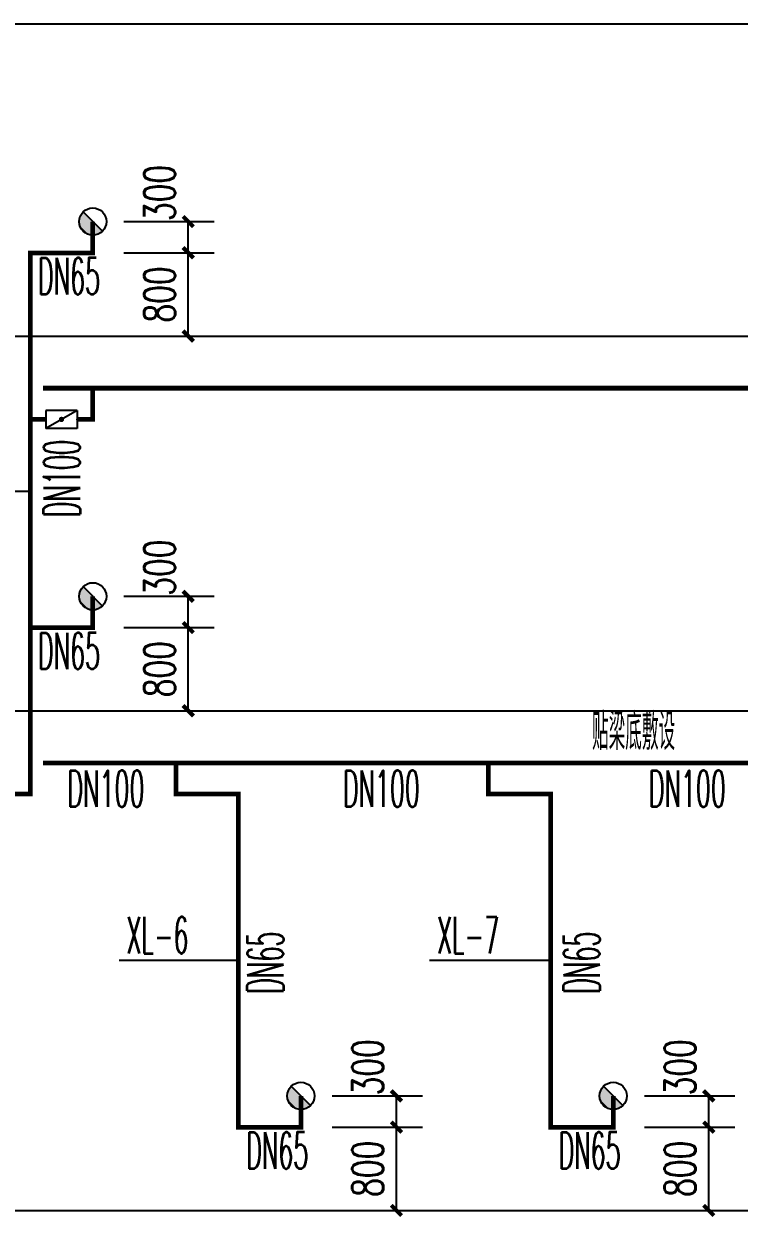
# Model space of a CAD drawing. Extents: x 1031190 to 1725648, y 733081 to 1571294.
# Drawn here: x 1302875 to 1309746, y 814144 to 825609 of the extents above; entities that cross this region are included whole.
import ezdxf

# ---------------------------------------------------------------- set-up
doc = ezdxf.new("R2010")
doc.units = 0
doc.header["$LTSCALE"] = 1000
doc.header["$MEASUREMENT"] = 0
for name, color, linetype in [('DIM_不分区消火栓', 3, 'Continuous'), ('DIM_消防', 3, 'Continuous'), ('EQUIP_消火栓', 7, 'Continuous'), ('PIPE-不分区消火栓', 1, 'X'), ('TWT', 7, 'Continuous'), ('TWT_DIM', 3, 'Continuous'), ('VALVE_不分区消火栓', 7, 'Continuous')]:
    doc.layers.add(name, color=color, linetype=linetype)
doc.styles.add('_TCH_DIM_T3', font='SIMPLEX', dxfattribs={"width": 0.705882, "bigfont": 'GBCBIG'})
doc.styles.add('_TWT_SERIAL', font='simplex.shx', dxfattribs={"width": 0.6, "oblique": 10, "height": 3.5, "bigfont": 'aadri.shx'})
doc.styles.get("Standard").update_dxf_attribs({"font": 'gbenor.shx', "bigfont": 'gbcbig.shx'})
doc.linetypes.add('X', pattern='A,3,-0.2,["X",Standard,S=0.25,R=0,X=-0.1,Y=-0.115],-0.25', length=3.45)
doc.dimstyles.new('_TWT_ARCH&&100', dxfattribs={"dimtxt": 297.5, "dimasz": 100, "dimexe": 250, "dimexo": 300, "dimgap": 126.25, "dimtad": 1, "dimdec": 0, "dimzin": 0, "dimdsep": 46, "dimtxsty": '_TCH_DIM_T3', "dimblk": 'ARCHTICK', "dimcen": 0.09, "dimclrt": 7, "dimazin": 2, "dimtfac": 1, "dimtdec": 0, "dimtix": 1, "dimtmove": 2, "dimatfit": 3, "dimfxl": 0, "dimtolj": 1, "dimtzin": 0, "dimarcsym": 0})

# ---------------------------------------------------------------- blocks, each defined once
blk = doc.blocks.new('$TwtSys$00000386')
blk.add_line((-93, 93, 0), (93, -93, 0))
blk.add_circle((0, 0, 0), 131)
at = {"color": 0}
for points in [[(34, -127, 0), (-127, 34, 0), (93, -93, 0), (-93, 93, 0)], [(-34, -127, 0), (-127, -34, 0), (34, -127, 0), (-127, 34, 0)], [(-93, -93, 0), (-93, -93, 0), (-34, -127, 0), (-127, -34, 0)]]:
    blk.add_solid(points, dxfattribs=at)
at = {"flags": 9}
blk.add_attdef('A', (0, 0, 0), '', height=0.00524, dxfattribs=at)
blk = doc.blocks.new('_ArchTick')
at = {"color": 0, "linetype": 'ByBlock', "const_width": 0.4}
blk.add_lwpolyline([(-0.5, -0.5), (0.5, 0.5)], dxfattribs=at)
blk = doc.blocks.new('*D921')
at = {"layer": 'Defpoints', "color": 0}
for p in [(1308537, 815309), (1309454, 815309), (1308537, 815009)]:
    blk.add_point(p, dxfattribs=at)
at = {"layer": 'TWT_DIM', "color": 0, "lineweight": -2}
for p, q in [((1308837, 815309), (1309704, 815309)), ((1309454, 815009), (1309454, 815309)), ((1308837, 815009), (1309704, 815009))]:
    blk.add_line(p, q, dxfattribs=at)
at = {"layer": 'TWT_DIM', "color": 0, "lineweight": -2, "xscale": 100, "yscale": 100, "zscale": 100}
for p, rotation in [((1309454, 815309), 90), ((1309454, 815009), 270)]:
    blk.add_blockref('_ArchTick', p, dxfattribs=dict(at, rotation=rotation))
at = {"layer": 'TWT_DIM', "color": 7, "insert": (1309179, 815584), "char_height": 297.5, "attachment_point": 5, "rotation": 90, "style": '_TCH_DIM_T3'}
blk.add_mtext('\\A1;300', dxfattribs=at)
blk = doc.blocks.new('*D922')
at = {"layer": 'Defpoints', "color": 0}
for p in [(1308537, 815009), (1309454, 815009), (1308537, 814209)]:
    blk.add_point(p, dxfattribs=at)
at = {"layer": 'TWT_DIM', "color": 0, "lineweight": -2}
for p, q in [((1308837, 815009), (1309704, 815009)), ((1309454, 814209), (1309454, 815009)), ((1308837, 814209), (1309704, 814209))]:
    blk.add_line(p, q, dxfattribs=at)
at = {"layer": 'TWT_DIM', "color": 0, "lineweight": -2, "xscale": 100, "yscale": 100, "zscale": 100}
for p, rotation in [((1309454, 815009), 90), ((1309454, 814209), 270)]:
    blk.add_blockref('_ArchTick', p, dxfattribs=dict(at, rotation=rotation))
at = {"layer": 'TWT_DIM', "color": 7, "insert": (1309179, 814609), "char_height": 297.5, "attachment_point": 5, "rotation": 90, "style": '_TCH_DIM_T3'}
blk.add_mtext('\\A1;800', dxfattribs=at)
blk = doc.blocks.new('*D923')
at = {"layer": 'Defpoints', "color": 0}
for p in [(1305537, 815309), (1306454, 815309), (1305537, 815009)]:
    blk.add_point(p, dxfattribs=at)
at = {"layer": 'TWT_DIM', "color": 0, "lineweight": -2}
for p, q in [((1305837, 815309), (1306704, 815309)), ((1306454, 815009), (1306454, 815309)), ((1305837, 815009), (1306704, 815009))]:
    blk.add_line(p, q, dxfattribs=at)
at = {"layer": 'TWT_DIM', "color": 0, "lineweight": -2, "xscale": 100, "yscale": 100, "zscale": 100}
for p, rotation in [((1306454, 815309), 90), ((1306454, 815009), 270)]:
    blk.add_blockref('_ArchTick', p, dxfattribs=dict(at, rotation=rotation))
at = {"layer": 'TWT_DIM', "color": 7, "insert": (1306179, 815584), "char_height": 297.5, "attachment_point": 5, "rotation": 90, "style": '_TCH_DIM_T3'}
blk.add_mtext('\\A1;300', dxfattribs=at)
blk = doc.blocks.new('*D924')
at = {"layer": 'Defpoints', "color": 0}
for p in [(1305537, 815009), (1306454, 815009), (1305537, 814209)]:
    blk.add_point(p, dxfattribs=at)
at = {"layer": 'TWT_DIM', "color": 0, "lineweight": -2}
for p, q in [((1305837, 815009), (1306704, 815009)), ((1306454, 814209), (1306454, 815009)), ((1305837, 814209), (1306704, 814209))]:
    blk.add_line(p, q, dxfattribs=at)
at = {"layer": 'TWT_DIM', "color": 0, "lineweight": -2, "xscale": 100, "yscale": 100, "zscale": 100}
for p, rotation in [((1306454, 815009), 90), ((1306454, 814209), 270)]:
    blk.add_blockref('_ArchTick', p, dxfattribs=dict(at, rotation=rotation))
at = {"layer": 'TWT_DIM', "color": 7, "insert": (1306179, 814609), "char_height": 297.5, "attachment_point": 5, "rotation": 90, "style": '_TCH_DIM_T3'}
blk.add_mtext('\\A1;800', dxfattribs=at)
blk = doc.blocks.new('*D925')
at = {"layer": 'Defpoints', "color": 0}
for p in [(1303537, 823709), (1304454, 823709), (1303537, 823409)]:
    blk.add_point(p, dxfattribs=at)
at = {"layer": 'TWT_DIM', "color": 0, "lineweight": -2}
for p, q in [((1303837, 823709), (1304704, 823709)), ((1304454, 823409), (1304454, 823709)), ((1303837, 823409), (1304704, 823409))]:
    blk.add_line(p, q, dxfattribs=at)
at = {"layer": 'TWT_DIM', "color": 0, "lineweight": -2, "xscale": 100, "yscale": 100, "zscale": 100}
for p, rotation in [((1304454, 823709), 90), ((1304454, 823409), 270)]:
    blk.add_blockref('_ArchTick', p, dxfattribs=dict(at, rotation=rotation))
at = {"layer": 'TWT_DIM', "color": 7, "insert": (1304179, 823984), "char_height": 297.5, "attachment_point": 5, "rotation": 90, "style": '_TCH_DIM_T3'}
blk.add_mtext('\\A1;300', dxfattribs=at)
blk = doc.blocks.new('*D926')
at = {"layer": 'Defpoints', "color": 0}
for p in [(1303537, 823409), (1304454, 823409), (1303537, 822609)]:
    blk.add_point(p, dxfattribs=at)
at = {"layer": 'TWT_DIM', "color": 0, "lineweight": -2}
for p, q in [((1303837, 823409), (1304704, 823409)), ((1304454, 822609), (1304454, 823409)), ((1303837, 822609), (1304704, 822609))]:
    blk.add_line(p, q, dxfattribs=at)
at = {"layer": 'TWT_DIM', "color": 0, "lineweight": -2, "xscale": 100, "yscale": 100, "zscale": 100}
for p, rotation in [((1304454, 823409), 90), ((1304454, 822609), 270)]:
    blk.add_blockref('_ArchTick', p, dxfattribs=dict(at, rotation=rotation))
at = {"layer": 'TWT_DIM', "color": 7, "insert": (1304179, 823009), "char_height": 297.5, "attachment_point": 5, "rotation": 90, "style": '_TCH_DIM_T3'}
blk.add_mtext('\\A1;800', dxfattribs=at)
blk = doc.blocks.new('*D927')
at = {"layer": 'Defpoints', "color": 0}
for p in [(1303537, 820109), (1304454, 820109), (1303537, 819809)]:
    blk.add_point(p, dxfattribs=at)
at = {"layer": 'TWT_DIM', "color": 0, "lineweight": -2}
for p, q in [((1303837, 820109), (1304704, 820109)), ((1304454, 819809), (1304454, 820109)), ((1303837, 819809), (1304704, 819809))]:
    blk.add_line(p, q, dxfattribs=at)
at = {"layer": 'TWT_DIM', "color": 0, "lineweight": -2, "xscale": 100, "yscale": 100, "zscale": 100}
for p, rotation in [((1304454, 820109), 90), ((1304454, 819809), 270)]:
    blk.add_blockref('_ArchTick', p, dxfattribs=dict(at, rotation=rotation))
at = {"layer": 'TWT_DIM', "color": 7, "insert": (1304179, 820384), "char_height": 297.5, "attachment_point": 5, "rotation": 90, "style": '_TCH_DIM_T3'}
blk.add_mtext('\\A1;300', dxfattribs=at)
blk = doc.blocks.new('*D928')
at = {"layer": 'Defpoints', "color": 0}
for p in [(1303537, 819809), (1304454, 819809), (1303537, 819009)]:
    blk.add_point(p, dxfattribs=at)
at = {"layer": 'TWT_DIM', "color": 0, "lineweight": -2}
for p, q in [((1303837, 819809), (1304704, 819809)), ((1304454, 819009), (1304454, 819809)), ((1303837, 819009), (1304704, 819009))]:
    blk.add_line(p, q, dxfattribs=at)
at = {"layer": 'TWT_DIM', "color": 0, "lineweight": -2, "xscale": 100, "yscale": 100, "zscale": 100}
for p, rotation in [((1304454, 819809), 90), ((1304454, 819009), 270)]:
    blk.add_blockref('_ArchTick', p, dxfattribs=dict(at, rotation=rotation))
at = {"layer": 'TWT_DIM', "color": 7, "insert": (1304179, 819409), "char_height": 297.5, "attachment_point": 5, "rotation": 90, "style": '_TCH_DIM_T3'}
blk.add_mtext('\\A1;800', dxfattribs=at)
blk = doc.blocks.new('$VALVE$00000316')
for p, q in [((-124.8, 72.1), (124.8, -72.1)), ((-124.8, 72.1), (-124.8, -72.1)), ((-124.8, 72.1), (124.8, 72.1)), ((124.8, 72.1), (124.8, -72.1)), ((-124.8, -72.1), (124.8, -72.1))]:
    blk.add_line(p, q)
at = {"const_width": 21.1}
blk.add_lwpolyline([(-10.6, 0, 1), (10.6, 0, 1)], format="xyb", close=True, dxfattribs=at)
for p in [(-124.8, 0), (124.8, 0)]:
    blk.add_point(p)
at = {"color": 7, "flags": 9}
for tag in ['XSIZE', 'YSIZE']:
    blk.add_attdef(tag, (0, 0), '', height=0.5, dxfattribs=at)
blk = doc.blocks.new('*D1161')
at = {"layer": 'Defpoints', "color": 0}
for p in [(1308537, 815309), (1309454, 815309), (1308537, 815009)]:
    blk.add_point(p, dxfattribs=at)
at = {"layer": 'TWT_DIM', "color": 0, "lineweight": -2}
for p, q in [((1308837, 815309), (1309704, 815309)), ((1309454, 815009), (1309454, 815309)), ((1308837, 815009), (1309704, 815009))]:
    blk.add_line(p, q, dxfattribs=at)
at = {"layer": 'TWT_DIM', "color": 0, "lineweight": -2, "xscale": 100, "yscale": 100, "zscale": 100}
for p, rotation in [((1309454, 815309), 90), ((1309454, 815009), 270)]:
    blk.add_blockref('_ArchTick', p, dxfattribs=dict(at, rotation=rotation))
at = {"layer": 'TWT_DIM', "color": 7, "insert": (1309179, 815584), "char_height": 297.5, "attachment_point": 5, "rotation": 90, "style": '_TCH_DIM_T3'}
blk.add_mtext('\\A1;300', dxfattribs=at)
blk = doc.blocks.new('*D1162')
at = {"layer": 'Defpoints', "color": 0}
for p in [(1308537, 815009), (1309454, 815009), (1308537, 814209)]:
    blk.add_point(p, dxfattribs=at)
at = {"layer": 'TWT_DIM', "color": 0, "lineweight": -2}
for p, q in [((1308837, 815009), (1309704, 815009)), ((1309454, 814209), (1309454, 815009)), ((1308837, 814209), (1309704, 814209))]:
    blk.add_line(p, q, dxfattribs=at)
at = {"layer": 'TWT_DIM', "color": 0, "lineweight": -2, "xscale": 100, "yscale": 100, "zscale": 100}
for p, rotation in [((1309454, 815009), 90), ((1309454, 814209), 270)]:
    blk.add_blockref('_ArchTick', p, dxfattribs=dict(at, rotation=rotation))
at = {"layer": 'TWT_DIM', "color": 7, "insert": (1309179, 814609), "char_height": 297.5, "attachment_point": 5, "rotation": 90, "style": '_TCH_DIM_T3'}
blk.add_mtext('\\A1;800', dxfattribs=at)
blk = doc.blocks.new('*D1163')
at = {"layer": 'Defpoints', "color": 0}
for p in [(1305537, 815309), (1306454, 815309), (1305537, 815009)]:
    blk.add_point(p, dxfattribs=at)
at = {"layer": 'TWT_DIM', "color": 0, "lineweight": -2}
for p, q in [((1305837, 815309), (1306704, 815309)), ((1306454, 815009), (1306454, 815309)), ((1305837, 815009), (1306704, 815009))]:
    blk.add_line(p, q, dxfattribs=at)
at = {"layer": 'TWT_DIM', "color": 0, "lineweight": -2, "xscale": 100, "yscale": 100, "zscale": 100}
for p, rotation in [((1306454, 815309), 90), ((1306454, 815009), 270)]:
    blk.add_blockref('_ArchTick', p, dxfattribs=dict(at, rotation=rotation))
at = {"layer": 'TWT_DIM', "color": 7, "insert": (1306179, 815584), "char_height": 297.5, "attachment_point": 5, "rotation": 90, "style": '_TCH_DIM_T3'}
blk.add_mtext('\\A1;300', dxfattribs=at)
blk = doc.blocks.new('*D1164')
at = {"layer": 'Defpoints', "color": 0}
for p in [(1305537, 815009), (1306454, 815009), (1305537, 814209)]:
    blk.add_point(p, dxfattribs=at)
at = {"layer": 'TWT_DIM', "color": 0, "lineweight": -2}
for p, q in [((1305837, 815009), (1306704, 815009)), ((1306454, 814209), (1306454, 815009)), ((1305837, 814209), (1306704, 814209))]:
    blk.add_line(p, q, dxfattribs=at)
at = {"layer": 'TWT_DIM', "color": 0, "lineweight": -2, "xscale": 100, "yscale": 100, "zscale": 100}
for p, rotation in [((1306454, 815009), 90), ((1306454, 814209), 270)]:
    blk.add_blockref('_ArchTick', p, dxfattribs=dict(at, rotation=rotation))
at = {"layer": 'TWT_DIM', "color": 7, "insert": (1306179, 814609), "char_height": 297.5, "attachment_point": 5, "rotation": 90, "style": '_TCH_DIM_T3'}
blk.add_mtext('\\A1;800', dxfattribs=at)
blk = doc.blocks.new('*D1165')
at = {"layer": 'Defpoints', "color": 0}
for p in [(1303537, 823709), (1304454, 823709), (1303537, 823409)]:
    blk.add_point(p, dxfattribs=at)
at = {"layer": 'TWT_DIM', "color": 0, "lineweight": -2}
for p, q in [((1303837, 823709), (1304704, 823709)), ((1304454, 823409), (1304454, 823709)), ((1303837, 823409), (1304704, 823409))]:
    blk.add_line(p, q, dxfattribs=at)
at = {"layer": 'TWT_DIM', "color": 0, "lineweight": -2, "xscale": 100, "yscale": 100, "zscale": 100}
for p, rotation in [((1304454, 823709), 90), ((1304454, 823409), 270)]:
    blk.add_blockref('_ArchTick', p, dxfattribs=dict(at, rotation=rotation))
at = {"layer": 'TWT_DIM', "color": 7, "insert": (1304179, 823984), "char_height": 297.5, "attachment_point": 5, "rotation": 90, "style": '_TCH_DIM_T3'}
blk.add_mtext('\\A1;300', dxfattribs=at)
blk = doc.blocks.new('*D1166')
at = {"layer": 'Defpoints', "color": 0}
for p in [(1303537, 823409), (1304454, 823409), (1303537, 822609)]:
    blk.add_point(p, dxfattribs=at)
at = {"layer": 'TWT_DIM', "color": 0, "lineweight": -2}
for p, q in [((1303837, 823409), (1304704, 823409)), ((1304454, 822609), (1304454, 823409)), ((1303837, 822609), (1304704, 822609))]:
    blk.add_line(p, q, dxfattribs=at)
at = {"layer": 'TWT_DIM', "color": 0, "lineweight": -2, "xscale": 100, "yscale": 100, "zscale": 100}
for p, rotation in [((1304454, 823409), 90), ((1304454, 822609), 270)]:
    blk.add_blockref('_ArchTick', p, dxfattribs=dict(at, rotation=rotation))
at = {"layer": 'TWT_DIM', "color": 7, "insert": (1304179, 823009), "char_height": 297.5, "attachment_point": 5, "rotation": 90, "style": '_TCH_DIM_T3'}
blk.add_mtext('\\A1;800', dxfattribs=at)
blk = doc.blocks.new('*D1167')
at = {"layer": 'Defpoints', "color": 0}
for p in [(1303537, 820109), (1304454, 820109), (1303537, 819809)]:
    blk.add_point(p, dxfattribs=at)
at = {"layer": 'TWT_DIM', "color": 0, "lineweight": -2}
for p, q in [((1303837, 820109), (1304704, 820109)), ((1304454, 819809), (1304454, 820109)), ((1303837, 819809), (1304704, 819809))]:
    blk.add_line(p, q, dxfattribs=at)
at = {"layer": 'TWT_DIM', "color": 0, "lineweight": -2, "xscale": 100, "yscale": 100, "zscale": 100}
for p, rotation in [((1304454, 820109), 90), ((1304454, 819809), 270)]:
    blk.add_blockref('_ArchTick', p, dxfattribs=dict(at, rotation=rotation))
at = {"layer": 'TWT_DIM', "color": 7, "insert": (1304179, 820384), "char_height": 297.5, "attachment_point": 5, "rotation": 90, "style": '_TCH_DIM_T3'}
blk.add_mtext('\\A1;300', dxfattribs=at)
blk = doc.blocks.new('*D1168')
at = {"layer": 'Defpoints', "color": 0}
for p in [(1303537, 819809), (1304454, 819809), (1303537, 819009)]:
    blk.add_point(p, dxfattribs=at)
at = {"layer": 'TWT_DIM', "color": 0, "lineweight": -2}
for p, q in [((1303837, 819809), (1304704, 819809)), ((1304454, 819009), (1304454, 819809)), ((1303837, 819009), (1304704, 819009))]:
    blk.add_line(p, q, dxfattribs=at)
at = {"layer": 'TWT_DIM', "color": 0, "lineweight": -2, "xscale": 100, "yscale": 100, "zscale": 100}
for p, rotation in [((1304454, 819809), 90), ((1304454, 819009), 270)]:
    blk.add_blockref('_ArchTick', p, dxfattribs=dict(at, rotation=rotation))
at = {"layer": 'TWT_DIM', "color": 7, "insert": (1304179, 819409), "char_height": 297.5, "attachment_point": 5, "rotation": 90, "style": '_TCH_DIM_T3'}
blk.add_mtext('\\A1;800', dxfattribs=at)
blk = doc.blocks.new('*D1400')
at = {"layer": 'Defpoints', "color": 0}
for p in [(1308537, 815309), (1309454, 815309), (1308537, 815009)]:
    blk.add_point(p, dxfattribs=at)
at = {"layer": 'TWT_DIM', "color": 0, "lineweight": -2}
for p, q in [((1308837, 815309), (1309704, 815309)), ((1309454, 815009), (1309454, 815309)), ((1308837, 815009), (1309704, 815009))]:
    blk.add_line(p, q, dxfattribs=at)
at = {"layer": 'TWT_DIM', "color": 0, "lineweight": -2, "xscale": 100, "yscale": 100, "zscale": 100}
for p, rotation in [((1309454, 815309), 90), ((1309454, 815009), 270)]:
    blk.add_blockref('_ArchTick', p, dxfattribs=dict(at, rotation=rotation))
at = {"layer": 'TWT_DIM', "color": 7, "insert": (1309179, 815584), "char_height": 297.5, "attachment_point": 5, "rotation": 90, "style": '_TCH_DIM_T3'}
blk.add_mtext('\\A1;300', dxfattribs=at)
blk = doc.blocks.new('*D1401')
at = {"layer": 'Defpoints', "color": 0}
for p in [(1308537, 815009), (1309454, 815009), (1308537, 814209)]:
    blk.add_point(p, dxfattribs=at)
at = {"layer": 'TWT_DIM', "color": 0, "lineweight": -2}
for p, q in [((1308837, 815009), (1309704, 815009)), ((1309454, 814209), (1309454, 815009)), ((1308837, 814209), (1309704, 814209))]:
    blk.add_line(p, q, dxfattribs=at)
at = {"layer": 'TWT_DIM', "color": 0, "lineweight": -2, "xscale": 100, "yscale": 100, "zscale": 100}
for p, rotation in [((1309454, 815009), 90), ((1309454, 814209), 270)]:
    blk.add_blockref('_ArchTick', p, dxfattribs=dict(at, rotation=rotation))
at = {"layer": 'TWT_DIM', "color": 7, "insert": (1309179, 814609), "char_height": 297.5, "attachment_point": 5, "rotation": 90, "style": '_TCH_DIM_T3'}
blk.add_mtext('\\A1;800', dxfattribs=at)
blk = doc.blocks.new('*D1402')
at = {"layer": 'Defpoints', "color": 0}
for p in [(1305537, 815309), (1306454, 815309), (1305537, 815009)]:
    blk.add_point(p, dxfattribs=at)
at = {"layer": 'TWT_DIM', "color": 0, "lineweight": -2}
for p, q in [((1305837, 815309), (1306704, 815309)), ((1306454, 815009), (1306454, 815309)), ((1305837, 815009), (1306704, 815009))]:
    blk.add_line(p, q, dxfattribs=at)
at = {"layer": 'TWT_DIM', "color": 0, "lineweight": -2, "xscale": 100, "yscale": 100, "zscale": 100}
for p, rotation in [((1306454, 815309), 90), ((1306454, 815009), 270)]:
    blk.add_blockref('_ArchTick', p, dxfattribs=dict(at, rotation=rotation))
at = {"layer": 'TWT_DIM', "color": 7, "insert": (1306179, 815584), "char_height": 297.5, "attachment_point": 5, "rotation": 90, "style": '_TCH_DIM_T3'}
blk.add_mtext('\\A1;300', dxfattribs=at)
blk = doc.blocks.new('*D1403')
at = {"layer": 'Defpoints', "color": 0}
for p in [(1305537, 815009), (1306454, 815009), (1305537, 814209)]:
    blk.add_point(p, dxfattribs=at)
at = {"layer": 'TWT_DIM', "color": 0, "lineweight": -2}
for p, q in [((1305837, 815009), (1306704, 815009)), ((1306454, 814209), (1306454, 815009)), ((1305837, 814209), (1306704, 814209))]:
    blk.add_line(p, q, dxfattribs=at)
at = {"layer": 'TWT_DIM', "color": 0, "lineweight": -2, "xscale": 100, "yscale": 100, "zscale": 100}
for p, rotation in [((1306454, 815009), 90), ((1306454, 814209), 270)]:
    blk.add_blockref('_ArchTick', p, dxfattribs=dict(at, rotation=rotation))
at = {"layer": 'TWT_DIM', "color": 7, "insert": (1306179, 814609), "char_height": 297.5, "attachment_point": 5, "rotation": 90, "style": '_TCH_DIM_T3'}
blk.add_mtext('\\A1;800', dxfattribs=at)
blk = doc.blocks.new('*D1404')
at = {"layer": 'Defpoints', "color": 0}
for p in [(1303537, 823709), (1304454, 823709), (1303537, 823409)]:
    blk.add_point(p, dxfattribs=at)
at = {"layer": 'TWT_DIM', "color": 0, "lineweight": -2}
for p, q in [((1303837, 823709), (1304704, 823709)), ((1304454, 823409), (1304454, 823709)), ((1303837, 823409), (1304704, 823409))]:
    blk.add_line(p, q, dxfattribs=at)
at = {"layer": 'TWT_DIM', "color": 0, "lineweight": -2, "xscale": 100, "yscale": 100, "zscale": 100}
for p, rotation in [((1304454, 823709), 90), ((1304454, 823409), 270)]:
    blk.add_blockref('_ArchTick', p, dxfattribs=dict(at, rotation=rotation))
at = {"layer": 'TWT_DIM', "color": 7, "insert": (1304179, 823984), "char_height": 297.5, "attachment_point": 5, "rotation": 90, "style": '_TCH_DIM_T3'}
blk.add_mtext('\\A1;300', dxfattribs=at)
blk = doc.blocks.new('*D1405')
at = {"layer": 'Defpoints', "color": 0}
for p in [(1303537, 823409), (1304454, 823409), (1303537, 822609)]:
    blk.add_point(p, dxfattribs=at)
at = {"layer": 'TWT_DIM', "color": 0, "lineweight": -2}
for p, q in [((1303837, 823409), (1304704, 823409)), ((1304454, 822609), (1304454, 823409)), ((1303837, 822609), (1304704, 822609))]:
    blk.add_line(p, q, dxfattribs=at)
at = {"layer": 'TWT_DIM', "color": 0, "lineweight": -2, "xscale": 100, "yscale": 100, "zscale": 100}
for p, rotation in [((1304454, 823409), 90), ((1304454, 822609), 270)]:
    blk.add_blockref('_ArchTick', p, dxfattribs=dict(at, rotation=rotation))
at = {"layer": 'TWT_DIM', "color": 7, "insert": (1304179, 823009), "char_height": 297.5, "attachment_point": 5, "rotation": 90, "style": '_TCH_DIM_T3'}
blk.add_mtext('\\A1;800', dxfattribs=at)
blk = doc.blocks.new('*D1406')
at = {"layer": 'Defpoints', "color": 0}
for p in [(1303537, 820109), (1304454, 820109), (1303537, 819809)]:
    blk.add_point(p, dxfattribs=at)
at = {"layer": 'TWT_DIM', "color": 0, "lineweight": -2}
for p, q in [((1303837, 820109), (1304704, 820109)), ((1304454, 819809), (1304454, 820109)), ((1303837, 819809), (1304704, 819809))]:
    blk.add_line(p, q, dxfattribs=at)
at = {"layer": 'TWT_DIM', "color": 0, "lineweight": -2, "xscale": 100, "yscale": 100, "zscale": 100}
for p, rotation in [((1304454, 820109), 90), ((1304454, 819809), 270)]:
    blk.add_blockref('_ArchTick', p, dxfattribs=dict(at, rotation=rotation))
at = {"layer": 'TWT_DIM', "color": 7, "insert": (1304179, 820384), "char_height": 297.5, "attachment_point": 5, "rotation": 90, "style": '_TCH_DIM_T3'}
blk.add_mtext('\\A1;300', dxfattribs=at)
blk = doc.blocks.new('*D1407')
at = {"layer": 'Defpoints', "color": 0}
for p in [(1303537, 819809), (1304454, 819809), (1303537, 819009)]:
    blk.add_point(p, dxfattribs=at)
at = {"layer": 'TWT_DIM', "color": 0, "lineweight": -2}
for p, q in [((1303837, 819809), (1304704, 819809)), ((1304454, 819009), (1304454, 819809)), ((1303837, 819009), (1304704, 819009))]:
    blk.add_line(p, q, dxfattribs=at)
at = {"layer": 'TWT_DIM', "color": 0, "lineweight": -2, "xscale": 100, "yscale": 100, "zscale": 100}
for p, rotation in [((1304454, 819809), 90), ((1304454, 819009), 270)]:
    blk.add_blockref('_ArchTick', p, dxfattribs=dict(at, rotation=rotation))
at = {"layer": 'TWT_DIM', "color": 7, "insert": (1304179, 819409), "char_height": 297.5, "attachment_point": 5, "rotation": 90, "style": '_TCH_DIM_T3'}
blk.add_mtext('\\A1;800', dxfattribs=at)

msp = doc.modelspace()

# ---------------------------------------------------------------- hatches: boundary and pattern name
at = {"layer": 'PIPE-不分区消火栓'}
for points in [[(1302936.6, 823408.6), (1302936.6, 823431.1), (1302914.1, 823431.1)], [(1302936.6, 823408.6), (1302914.1, 823408.6), (1302914.1, 823431.1)], [(1302936.6, 823408.6), (1302936.6, 823431.1), (1302914.1, 823431.1)], [(1302936.6, 823408.6), (1302914.1, 823408.6), (1302914.1, 823431.1)], [(1302936.6, 823408.6), (1302936.6, 823431.1), (1302914.1, 823431.1)], [(1302936.6, 823408.6), (1302914.1, 823408.6), (1302914.1, 823431.1)], [(1303536.6, 823408.6), (1303536.6, 823386.1), (1303559.1, 823386.1)], [(1303536.6, 823408.6), (1303559.1, 823408.6), (1303559.1, 823386.1)], [(1303536.6, 823408.6), (1303536.6, 823386.1), (1303559.1, 823386.1)], [(1303536.6, 823408.6), (1303559.1, 823408.6), (1303559.1, 823386.1)], [(1303536.6, 823408.6), (1303536.6, 823386.1), (1303559.1, 823386.1)], [(1303536.6, 823408.6), (1303559.1, 823408.6), (1303559.1, 823386.1)], [(1303536.6, 821808.6), (1303536.6, 821786.1), (1303559.1, 821786.1)], [(1303536.6, 821808.6), (1303559.1, 821808.6), (1303559.1, 821786.1)], [(1303536.6, 821808.6), (1303536.6, 821786.1), (1303559.1, 821786.1)], [(1303536.6, 821808.6), (1303559.1, 821808.6), (1303559.1, 821786.1)], [(1303536.6, 821808.6), (1303536.6, 821786.1), (1303559.1, 821786.1)], [(1303536.6, 821808.6), (1303559.1, 821808.6), (1303559.1, 821786.1)], [(1303536.6, 819808.6), (1303536.6, 819786.1), (1303559.1, 819786.1)], [(1303536.6, 819808.6), (1303559.1, 819808.6), (1303559.1, 819786.1)], [(1303536.6, 819808.6), (1303536.6, 819786.1), (1303559.1, 819786.1)], [(1303536.6, 819808.6), (1303559.1, 819808.6), (1303559.1, 819786.1)], [(1303536.6, 819808.6), (1303536.6, 819786.1), (1303559.1, 819786.1)], [(1303536.6, 819808.6), (1303559.1, 819808.6), (1303559.1, 819786.1)], [(1302936.6, 818208.6), (1302936.6, 818186.1), (1302959.1, 818186.1)], [(1302936.6, 818208.6), (1302959.1, 818208.6), (1302959.1, 818186.1)], [(1302936.6, 818208.6), (1302936.6, 818186.1), (1302959.1, 818186.1)], [(1302936.6, 818208.6), (1302959.1, 818208.6), (1302959.1, 818186.1)], [(1302936.6, 818208.6), (1302936.6, 818186.1), (1302959.1, 818186.1)], [(1302936.6, 818208.6), (1302959.1, 818208.6), (1302959.1, 818186.1)], [(1304336.6, 818208.6), (1304336.6, 818186.1), (1304314.1, 818186.1)], [(1304336.6, 818208.6), (1304314.1, 818208.6), (1304314.1, 818186.1)], [(1304336.6, 818208.6), (1304336.6, 818186.1), (1304314.1, 818186.1)], [(1304336.6, 818208.6), (1304314.1, 818208.6), (1304314.1, 818186.1)], [(1304336.6, 818208.6), (1304336.6, 818186.1), (1304314.1, 818186.1)], [(1304336.6, 818208.6), (1304314.1, 818208.6), (1304314.1, 818186.1)], [(1304936.6, 818208.6), (1304959.1, 818208.6), (1304959.1, 818231.1)], [(1304936.6, 818208.6), (1304936.6, 818231.1), (1304959.1, 818231.1)], [(1304936.6, 818208.6), (1304959.1, 818208.6), (1304959.1, 818231.1)], [(1304936.6, 818208.6), (1304936.6, 818231.1), (1304959.1, 818231.1)], [(1304936.6, 818208.6), (1304959.1, 818208.6), (1304959.1, 818231.1)], [(1304936.6, 818208.6), (1304936.6, 818231.1), (1304959.1, 818231.1)], [(1307336.6, 818208.6), (1307336.6, 818186.1), (1307314.1, 818186.1)], [(1307336.6, 818208.6), (1307314.1, 818208.6), (1307314.1, 818186.1)], [(1307336.6, 818208.6), (1307336.6, 818186.1), (1307314.1, 818186.1)], [(1307336.6, 818208.6), (1307314.1, 818208.6), (1307314.1, 818186.1)], [(1307336.6, 818208.6), (1307336.6, 818186.1), (1307314.1, 818186.1)], [(1307336.6, 818208.6), (1307314.1, 818208.6), (1307314.1, 818186.1)], [(1307936.6, 818208.6), (1307959.1, 818208.6), (1307959.1, 818231.1)], [(1307936.6, 818208.6), (1307936.6, 818231.1), (1307959.1, 818231.1)], [(1307936.6, 818208.6), (1307959.1, 818208.6), (1307959.1, 818231.1)], [(1307936.6, 818208.6), (1307936.6, 818231.1), (1307959.1, 818231.1)], [(1307936.6, 818208.6), (1307959.1, 818208.6), (1307959.1, 818231.1)], [(1307936.6, 818208.6), (1307936.6, 818231.1), (1307959.1, 818231.1)], [(1304936.6, 815008.6), (1304914.1, 815008.6), (1304914.1, 814986.1)], [(1304936.6, 815008.6), (1304936.6, 814986.1), (1304914.1, 814986.1)], [(1304936.6, 815008.6), (1304914.1, 815008.6), (1304914.1, 814986.1)], [(1304936.6, 815008.6), (1304936.6, 814986.1), (1304914.1, 814986.1)], [(1304936.6, 815008.6), (1304914.1, 815008.6), (1304914.1, 814986.1)], [(1304936.6, 815008.6), (1304936.6, 814986.1), (1304914.1, 814986.1)], [(1305536.6, 815008.6), (1305536.6, 814986.1), (1305559.1, 814986.1)], [(1305536.6, 815008.6), (1305559.1, 815008.6), (1305559.1, 814986.1)], [(1305536.6, 815008.6), (1305536.6, 814986.1), (1305559.1, 814986.1)], [(1305536.6, 815008.6), (1305559.1, 815008.6), (1305559.1, 814986.1)], [(1305536.6, 815008.6), (1305536.6, 814986.1), (1305559.1, 814986.1)], [(1305536.6, 815008.6), (1305559.1, 815008.6), (1305559.1, 814986.1)], [(1307936.6, 815008.6), (1307914.1, 815008.6), (1307914.1, 814986.1)], [(1307936.6, 815008.6), (1307936.6, 814986.1), (1307914.1, 814986.1)], [(1307936.6, 815008.6), (1307914.1, 815008.6), (1307914.1, 814986.1)], [(1307936.6, 815008.6), (1307936.6, 814986.1), (1307914.1, 814986.1)], [(1307936.6, 815008.6), (1307914.1, 815008.6), (1307914.1, 814986.1)], [(1307936.6, 815008.6), (1307936.6, 814986.1), (1307914.1, 814986.1)], [(1308536.6, 815008.6), (1308536.6, 814986.1), (1308559.1, 814986.1)], [(1308536.6, 815008.6), (1308559.1, 815008.6), (1308559.1, 814986.1)], [(1308536.6, 815008.6), (1308536.6, 814986.1), (1308559.1, 814986.1)], [(1308536.6, 815008.6), (1308559.1, 815008.6), (1308559.1, 814986.1)], [(1308536.6, 815008.6), (1308536.6, 814986.1), (1308559.1, 814986.1)], [(1308536.6, 815008.6), (1308559.1, 815008.6), (1308559.1, 814986.1)]]:
    msp.add_hatch(color=256, dxfattribs=at).paths.add_polyline_path(points)

# ---------------------------------------------------------------- linework, layer by layer
at = {"layer": 'DIM_不分区消火栓'}
for p, q in [((1302936.6, 821115.5), (1302654, 821115.5)), ((1302936.6, 821115.5), (1302654, 821115.5)), ((1302936.6, 821115.5), (1302654, 821115.5)), ((1304654, 816608.6), (1303789.4, 816608.6)), ((1304654, 816608.6), (1303789.4, 816608.6)), ((1304654, 816608.6), (1303789.4, 816608.6)), ((1304936.6, 816608.6), (1304654, 816608.6)), ((1304936.6, 816608.6), (1304654, 816608.6)), ((1304936.6, 816608.6), (1304654, 816608.6)), ((1307654, 816608.6), (1306772.8, 816608.6)), ((1307654, 816608.6), (1306772.8, 816608.6)), ((1307654, 816608.6), (1306772.8, 816608.6)), ((1307936.6, 816608.6), (1307654, 816608.6)), ((1307936.6, 816608.6), (1307654, 816608.6)), ((1307936.6, 816608.6), (1307654, 816608.6))]:
    msp.add_line(p, q, dxfattribs=at)
at = {"layer": 'PIPE-不分区消火栓', "const_width": 45}
for points in [[(1303536.6, 823408.6), (1303536.6, 823708.6)], [(1303536.6, 823408.6), (1303536.6, 823708.6)], [(1303536.6, 823408.6), (1303536.6, 823708.6)], [(1302936.6, 823408.6), (1303536.6, 823408.6)], [(1302936.6, 821808.6), (1302936.6, 823408.6)], [(1302936.6, 823408.6), (1303536.6, 823408.6)], [(1302936.6, 821808.6), (1302936.6, 823408.6)], [(1302936.6, 823408.6), (1303536.6, 823408.6)], [(1302936.6, 821808.6), (1302936.6, 823408.6)], [(1303059.1, 822108.6), (1303536.6, 822108.6)], [(1303059.1, 822108.6), (1303536.6, 822108.6)], [(1303059.1, 822108.6), (1303536.6, 822108.6)], [(1303536.6, 822108.6), (1321814.1, 822108.6)], [(1303536.6, 821808.6), (1303536.6, 822108.6)], [(1303536.6, 822108.6), (1321814.1, 822108.6)], [(1303536.6, 821808.6), (1303536.6, 822108.6)], [(1303536.6, 822108.6), (1321814.1, 822108.6)], [(1303536.6, 821808.6), (1303536.6, 822108.6)], [(1302936.6, 819808.6), (1302936.6, 821808.6)], [(1302936.6, 821808.6), (1303086.8, 821808.6)], [(1302936.6, 819808.6), (1302936.6, 821808.6)], [(1302936.6, 821808.6), (1303086.8, 821808.6)], [(1302936.6, 819808.6), (1302936.6, 821808.6)], [(1302936.6, 821808.6), (1303086.8, 821808.6)], [(1303386.4, 821808.6), (1303536.6, 821808.6)], [(1303386.4, 821808.6), (1303536.6, 821808.6)], [(1303386.4, 821808.6), (1303536.6, 821808.6)], [(1303536.6, 819808.6), (1303536.6, 820108.6)], [(1303536.6, 819808.6), (1303536.6, 820108.6)], [(1303536.6, 819808.6), (1303536.6, 820108.6)], [(1302936.6, 818208.6), (1302936.6, 819808.6)], [(1302936.6, 819808.6), (1303536.6, 819808.6)], [(1302936.6, 818208.6), (1302936.6, 819808.6)], [(1302936.6, 819808.6), (1303536.6, 819808.6)], [(1302936.6, 818208.6), (1302936.6, 819808.6)], [(1302936.6, 819808.6), (1303536.6, 819808.6)], [(1303059.1, 818508.6), (1304336.6, 818508.6)], [(1303059.1, 818508.6), (1304336.6, 818508.6)], [(1303059.1, 818508.6), (1304336.6, 818508.6)], [(1304336.6, 818208.6), (1304336.6, 818508.6)], [(1304336.6, 818508.6), (1307336.6, 818508.6)], [(1304336.6, 818208.6), (1304336.6, 818508.6)], [(1304336.6, 818508.6), (1307336.6, 818508.6)], [(1304336.6, 818208.6), (1304336.6, 818508.6)], [(1304336.6, 818508.6), (1307336.6, 818508.6)], [(1307336.6, 818208.6), (1307336.6, 818508.6)], [(1307336.6, 818508.6), (1310336.6, 818508.6)], [(1307336.6, 818208.6), (1307336.6, 818508.6)], [(1307336.6, 818508.6), (1310336.6, 818508.6)], [(1307336.6, 818208.6), (1307336.6, 818508.6)], [(1307336.6, 818508.6), (1310336.6, 818508.6)], [(1302936.6, 818208.6), (1302786.4, 818208.6)], [(1302936.6, 818208.6), (1302786.4, 818208.6)], [(1302936.6, 818208.6), (1302786.4, 818208.6)], [(1304936.6, 818208.6), (1304336.6, 818208.6)], [(1304936.6, 818208.6), (1304336.6, 818208.6)], [(1304936.6, 818208.6), (1304336.6, 818208.6)], [(1304936.6, 815008.6), (1304936.6, 818208.6)], [(1304936.6, 815008.6), (1304936.6, 818208.6)], [(1304936.6, 815008.6), (1304936.6, 818208.6)], [(1307936.6, 818208.6), (1307336.6, 818208.6)], [(1307936.6, 818208.6), (1307336.6, 818208.6)], [(1307936.6, 818208.6), (1307336.6, 818208.6)], [(1307936.6, 815008.6), (1307936.6, 818208.6)], [(1307936.6, 815008.6), (1307936.6, 818208.6)], [(1307936.6, 815008.6), (1307936.6, 818208.6)], [(1305536.6, 815008.6), (1305536.6, 815308.6)], [(1305536.6, 815008.6), (1305536.6, 815308.6)], [(1305536.6, 815008.6), (1305536.6, 815308.6)], [(1308536.6, 815008.6), (1308536.6, 815308.6)], [(1308536.6, 815008.6), (1308536.6, 815308.6)], [(1308536.6, 815008.6), (1308536.6, 815308.6)], [(1304936.6, 815008.6), (1305536.6, 815008.6)], [(1304936.6, 815008.6), (1305536.6, 815008.6)], [(1304936.6, 815008.6), (1305536.6, 815008.6)], [(1307936.6, 815008.6), (1308536.6, 815008.6)], [(1307936.6, 815008.6), (1308536.6, 815008.6)], [(1307936.6, 815008.6), (1308536.6, 815008.6)]]:
    msp.add_lwpolyline(points, dxfattribs=at)
at = {"layer": 'TWT'}
for p, q in [((1285112.3, 825608.6), (1355074.7, 825608.6)), ((1285112.3, 825608.6), (1355074.7, 825608.6)), ((1285112.3, 825608.6), (1355074.7, 825608.6)), ((1285112.3, 822608.6), (1355074.7, 822608.6)), ((1285112.3, 822608.6), (1355074.7, 822608.6)), ((1285112.3, 822608.6), (1355074.7, 822608.6)), ((1285112.3, 819008.6), (1355074.7, 819008.6)), ((1285112.3, 819008.6), (1355074.7, 819008.6)), ((1285112.3, 819008.6), (1355074.7, 819008.6)), ((1285112.3, 814208.6), (1355074.7, 814208.6)), ((1285112.3, 814208.6), (1355074.7, 814208.6)), ((1285112.3, 814208.6), (1355074.7, 814208.6))]:
    msp.add_line(p, q, dxfattribs=at)

# ---------------------------------------------------------------- block references
at = {"layer": 'EQUIP_消火栓'}
for p in [(1303536.6, 823708.6), (1303536.6, 823708.6), (1303536.6, 823708.6), (1303536.6, 820108.6), (1303536.6, 820108.6), (1303536.6, 820108.6), (1305536.6, 815308.6), (1305536.6, 815308.6), (1305536.6, 815308.6), (1308536.6, 815308.6), (1308536.6, 815308.6), (1308536.6, 815308.6)]:
    msp.add_blockref('$TwtSys$00000386', p, dxfattribs=at)
at = {"layer": 'VALVE_不分区消火栓', "xscale": -1.2, "yscale": 1.2, "zscale": 1.2}
msp.add_blockref('$VALVE$00000316', (1303236.6, 821808.6), dxfattribs=at)
msp.add_blockref('$VALVE$00000316', (1303236.6, 821808.6), dxfattribs=at)
msp.add_blockref('$VALVE$00000316', (1303236.6, 821808.6), dxfattribs=at)

# ---------------------------------------------------------------- texts
at = {"layer": 'DIM_不分区消火栓', "color": 7, "style": '_TWT_SERIAL', "width": 0.48}
for s, p in [('XL-6', (1303859.4, 816678.6)), ('XL-6', (1303859.4, 816678.6)), ('XL-6', (1303859.4, 816678.6)), ('XL-7', (1306842.8, 816678.6)), ('XL-7', (1306842.8, 816678.6)), ('XL-7', (1306842.8, 816678.6))]:
    msp.add_text(s, height=350, dxfattribs=at).set_placement(p)
at = {"layer": 'DIM_消防', "color": 7, "style": '_TWT_SERIAL', "width": 0.48}
for s, p in [('DN65', (1303009.3, 823009.4)), ('DN65', (1303009.3, 823009.4)), ('DN65', (1303009.3, 823009.4)), ('DN65', (1303009.3, 819409.4)), ('DN65', (1303009.3, 819409.4)), ('DN65', (1303009.3, 819409.4)), ('贴梁底敷设', (1308332.7, 818632.6)), ('贴梁底敷设', (1308332.7, 818632.6)), ('贴梁底敷设', (1308332.7, 818632.6)), ('DN100', (1303292, 818086)), ('DN100', (1303292, 818086)), ('DN100', (1303292, 818086)), ('DN100', (1305937.7, 818086)), ('DN100', (1305937.7, 818086)), ('DN100', (1305937.7, 818086)), ('DN100', (1308876.6, 818086)), ('DN100', (1308876.6, 818086)), ('DN100', (1308876.6, 818086)), ('DN65', (1305009.3, 814609.4)), ('DN65', (1305009.3, 814609.4)), ('DN65', (1305009.3, 814609.4)), ('DN65', (1308009.3, 814609.4)), ('DN65', (1308009.3, 814609.4)), ('DN65', (1308009.3, 814609.4))]:
    msp.add_text(s, height=350, dxfattribs=at).set_placement(p)
for s, p in [('DN100', (1303415.5, 820869)), ('DN100', (1303415.5, 820869)), ('DN100', (1303415.5, 820869)), ('DN65', (1305370, 816289.9)), ('DN65', (1305370, 816289.9)), ('DN65', (1305370, 816289.9)), ('DN65', (1308407.6, 816289.9)), ('DN65', (1308407.6, 816289.9)), ('DN65', (1308407.6, 816289.9))]:
    msp.add_text(s, height=350, rotation=90, dxfattribs=at).set_placement(p)

# ---------------------------------------------------------------- dimensions: what is measured, and where the dimension line sits
at = {"layer": 'TWT_DIM'}
for base, p1, p2, picture, middle in [((1304454.1, 823708.6), (1303536.6, 823408.6), (1303536.6, 823708.6), '*D925', (1304179.1, 823983.8)), ((1304454.1, 823708.6), (1303536.6, 823408.6), (1303536.6, 823708.6), '*D1165', (1304179.1, 823983.8)), ((1304454.1, 823708.6), (1303536.6, 823408.6), (1303536.6, 823708.6), '*D1404', (1304179.1, 823983.8)), ((1304454.1, 820108.6), (1303536.6, 819808.6), (1303536.6, 820108.6), '*D927', (1304179.1, 820383.8)), ((1304454.1, 820108.6), (1303536.6, 819808.6), (1303536.6, 820108.6), '*D1167', (1304179.1, 820383.8)), ((1304454.1, 820108.6), (1303536.6, 819808.6), (1303536.6, 820108.6), '*D1406', (1304179.1, 820383.8)), ((1306454.1, 815308.6), (1305536.6, 815008.6), (1305536.6, 815308.6), '*D923', (1306179.1, 815583.8)), ((1306454.1, 815308.6), (1305536.6, 815008.6), (1305536.6, 815308.6), '*D1163', (1306179.1, 815583.8)), ((1306454.1, 815308.6), (1305536.6, 815008.6), (1305536.6, 815308.6), '*D1402', (1306179.1, 815583.8)), ((1309454.1, 815308.6), (1308536.6, 815008.6), (1308536.6, 815308.6), '*D921', (1309179.1, 815583.8)), ((1309454.1, 815308.6), (1308536.6, 815008.6), (1308536.6, 815308.6), '*D1161', (1309179.1, 815583.8)), ((1309454.1, 815308.6), (1308536.6, 815008.6), (1308536.6, 815308.6), '*D1400', (1309179.1, 815583.8))]:
    dim = msp.add_linear_dim(base=base, p1=p1, p2=p2, angle=90, dimstyle='_TWT_ARCH&&100', dxfattribs=at)
    dim.commit()
    dim.dimension.update_dxf_attribs({"geometry": picture, "text_midpoint": middle, "dimtype": 161})
for p1, p2, picture, middle in [((1303536.6, 822608.6), (1303536.6, 823408.6), '*D926', (1304179.1, 823008.6)), ((1303536.6, 822608.6), (1303536.6, 823408.6), '*D1166', (1304179.1, 823008.6)), ((1303536.6, 822608.6), (1303536.6, 823408.6), '*D1405', (1304179.1, 823008.6)), ((1303536.6, 819008.6), (1303536.6, 819808.6), '*D928', (1304179.1, 819408.6)), ((1303536.6, 819008.6), (1303536.6, 819808.6), '*D1168', (1304179.1, 819408.6)), ((1303536.6, 819008.6), (1303536.6, 819808.6), '*D1407', (1304179.1, 819408.6)), ((1305536.6, 814208.6), (1305536.6, 815008.6), '*D924', (1306179.1, 814608.6)), ((1305536.6, 814208.6), (1305536.6, 815008.6), '*D1164', (1306179.1, 814608.6)), ((1305536.6, 814208.6), (1305536.6, 815008.6), '*D1403', (1306179.1, 814608.6)), ((1308536.6, 814208.6), (1308536.6, 815008.6), '*D922', (1309179.1, 814608.6)), ((1308536.6, 814208.6), (1308536.6, 815008.6), '*D1162', (1309179.1, 814608.6)), ((1308536.6, 814208.6), (1308536.6, 815008.6), '*D1401', (1309179.1, 814608.6))]:
    dim = msp.add_aligned_dim(p1=p1, p2=p2, distance=-917.4, dimstyle='_TWT_ARCH&&100', dxfattribs=at)
    dim.commit()
    dim.dimension.update_dxf_attribs({"geometry": picture, "text_midpoint": middle})

doc.saveas('drawing.dxf')
